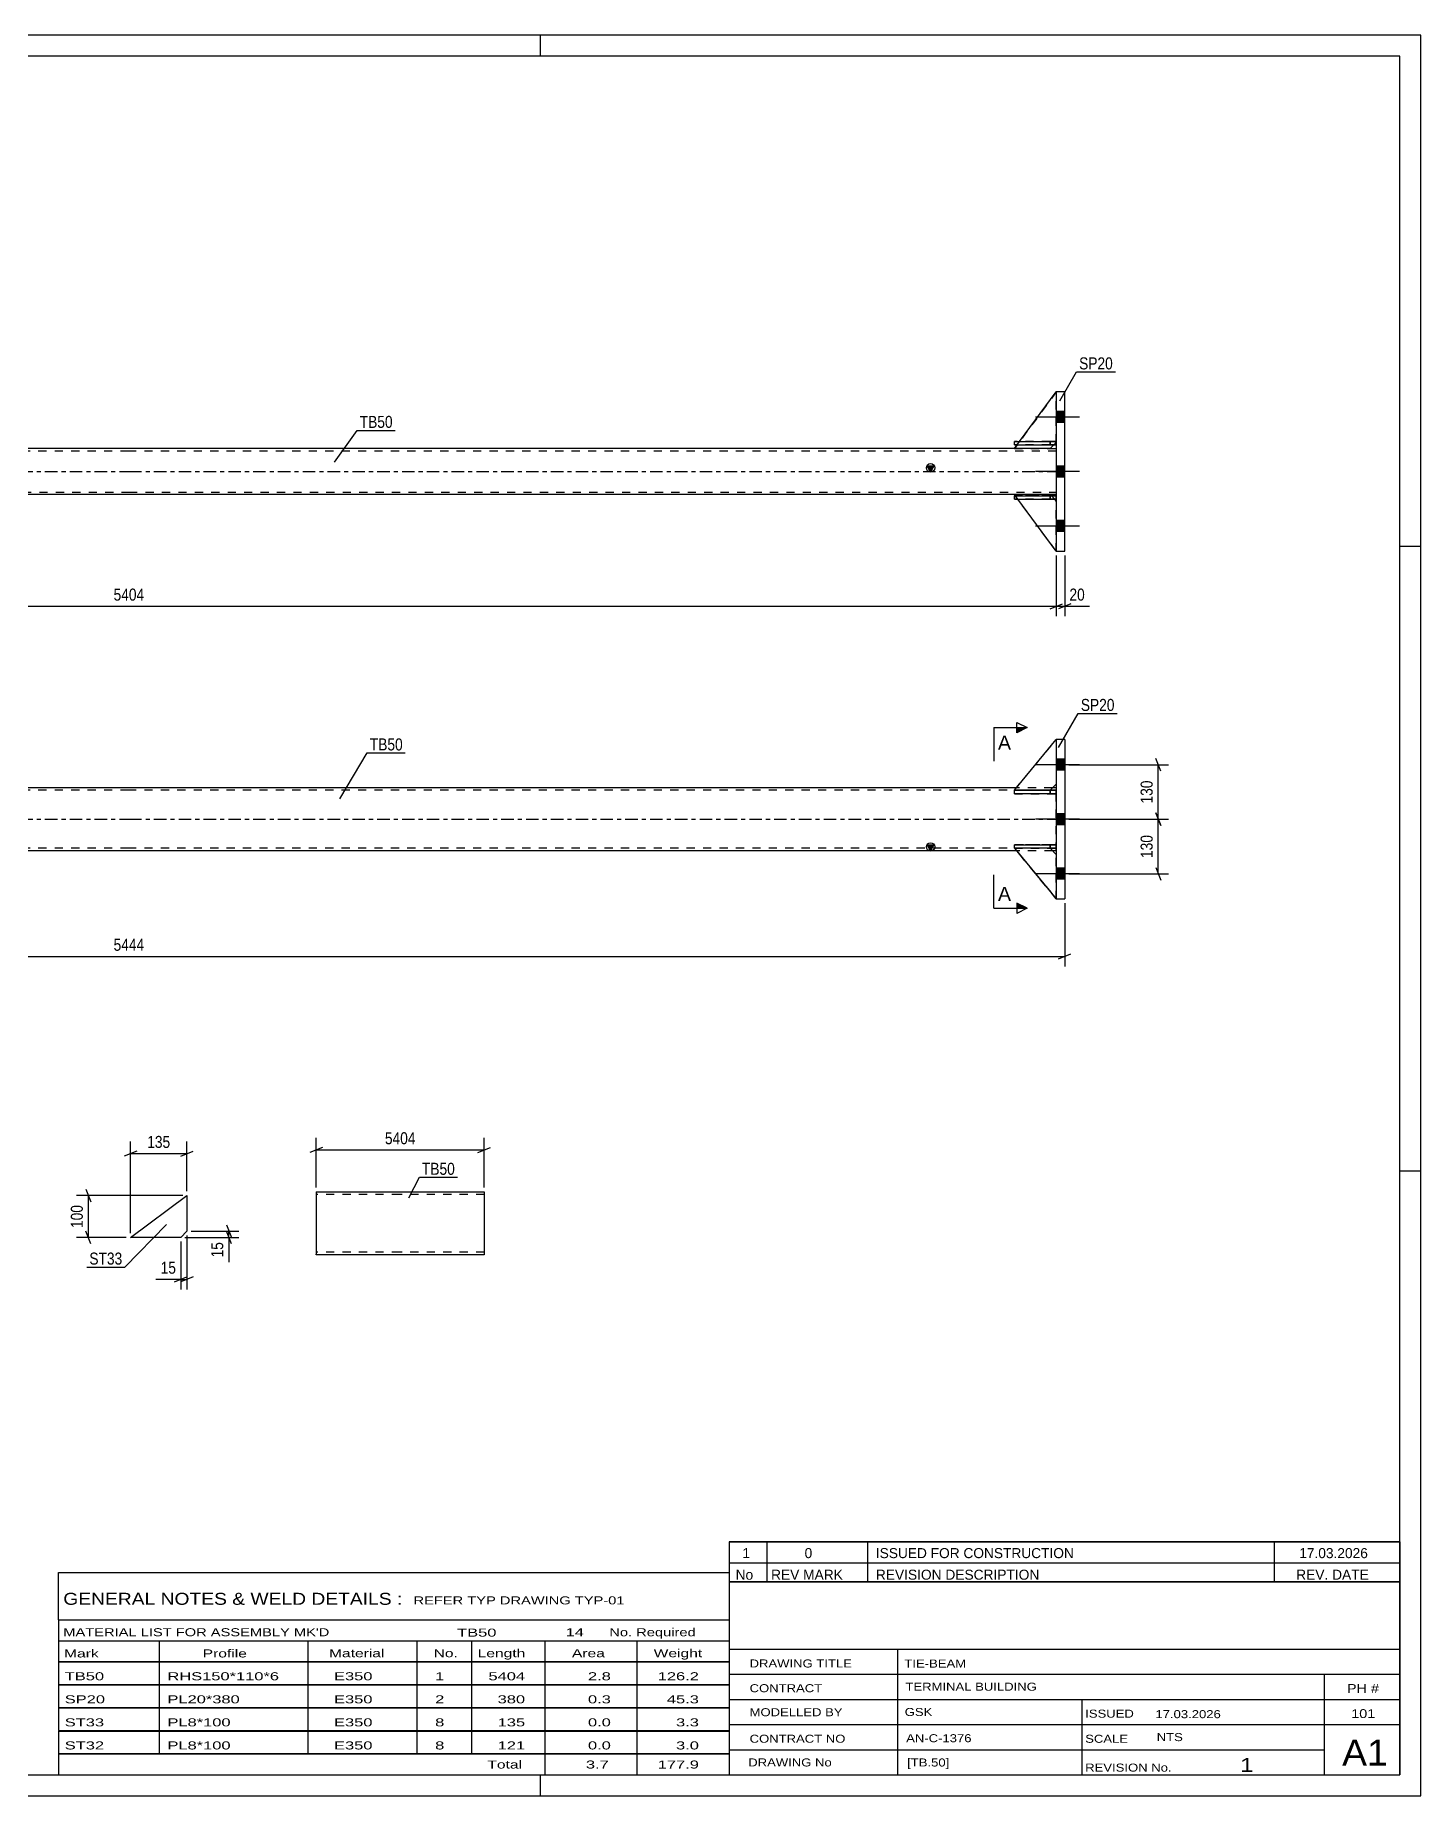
# Model space of a CAD drawing. Header units: millimetres. Extents: x 0 to 594, y 0 to 420.
# Drawn here: x 263.5 to 594, y 0 to 420 of the extents above; entities that cross this region are included whole.
import ezdxf

# ---------------------------------------------------------------- set-up
doc = ezdxf.new("R2010")
doc.units = ezdxf.units.MM
doc.linetypes.add('DXK_LINE_DOT2', pattern=[3.9198, 1.9599, -1.9599])
doc.linetypes.add('DXK_LINE_DOT3', pattern=[5.9187, 2.979, -0.9799, 0.9799, -0.9799])
doc.styles.add('Arial', font='ARIAL.TTF', dxfattribs={"height": 0.2})
doc.styles.add('Arial Narrow', font='ARIALN.TTF', dxfattribs={"height": 0.2})

# ---------------------------------------------------------------- blocks, each defined once
blk = doc.blocks.new('Unknown-580568746-1163')
at = {"color": 5, "linetype": 'Continuous'}
for p, q in [((594, 420), (0, 420)), ((384, 415), (384, 420)), ((594, 0), (594, 420)), ((589, 415), (5, 415)), ((589, 5), (589, 415)), ((594, 298), (589, 298)), ((594, 149), (589, 149)), ((5, 5), (589, 5)), ((384, 0), (384, 5)), ((0, 0), (594, 0))]:
    blk.add_line(p, q, dxfattribs=at)
blk = doc.blocks.new('Bolt-580568746-1842 - 1836')
at = {"linetype": 'Continuous'}
for points in [[(507.05, 247.26), (507.05, 244.66), (509.05, 244.66), (509.05, 247.26)], [(507.05, 247.26), (507.05, 244.66), (509.05, 244.66), (509.05, 247.26)], [(507.05, 247.26), (507.05, 244.66), (509.05, 244.66), (509.05, 247.26)], [(507.05, 234.26), (507.05, 231.66), (509.05, 231.66), (509.05, 234.26)], [(507.05, 234.26), (507.05, 231.66), (509.05, 231.66), (509.05, 234.26)], [(507.05, 221.26), (507.05, 218.66), (509.05, 218.66), (509.05, 221.26)], [(507.05, 221.26), (507.05, 218.66), (509.05, 218.66), (509.05, 221.26)], [(507.05, 221.26), (507.05, 218.66), (509.05, 218.66), (509.05, 221.26)]]:
    blk.add_hatch(color=1, dxfattribs=at).paths.add_polyline_path(points)
at = {"color": 1, "linetype": 'Continuous'}
for p, q in [((512.55, 245.96), (502.05, 245.96)), ((512.55, 245.96), (502.05, 245.96)), ((512.55, 245.96), (502.05, 245.96)), ((509.05, 247.26), (507.05, 247.26)), ((509.05, 247.26), (507.05, 247.26)), ((509.05, 247.26), (507.05, 247.26)), ((509.05, 244.66), (507.05, 244.66)), ((509.05, 244.66), (507.05, 244.66)), ((509.05, 244.66), (507.05, 244.66)), ((512.55, 232.96), (502.05, 232.96)), ((512.55, 232.96), (502.05, 232.96)), ((509.05, 234.26), (507.05, 234.26)), ((509.05, 234.26), (507.05, 234.26)), ((509.05, 231.66), (507.05, 231.66)), ((509.05, 231.66), (507.05, 231.66)), ((512.55, 219.96), (502.05, 219.96)), ((512.55, 219.96), (502.05, 219.96)), ((512.55, 219.96), (502.05, 219.96)), ((509.05, 221.26), (507.05, 221.26)), ((509.05, 221.26), (507.05, 221.26)), ((509.05, 221.26), (507.05, 221.26)), ((509.05, 218.66), (507.05, 218.66)), ((509.05, 218.66), (507.05, 218.66)), ((509.05, 218.66), (507.05, 218.66))]:
    blk.add_line(p, q, dxfattribs=at)
blk = doc.blocks.new('Part-580568746-1840 - 1836')
at = {"color": 7, "linetype": 'DXK_LINE_DOT2'}
for p, q in [((497.05, 239.87), (507.05, 251.96)), ((497.05, 239.87), (507.05, 251.96)), ((507.05, 251.96), (507.05, 241.37)), ((497.05, 239.87), (497.05, 239.87)), ((505.55, 239.87), (497.05, 239.87)), ((505.55, 239.87), (497.05, 239.87)), ((507.05, 241.37), (505.55, 239.87)), ((505.55, 239.87), (507.05, 241.37)), ((505.55, 239.87), (505.55, 239.87))]:
    blk.add_line(p, q, dxfattribs=at)
blk = doc.blocks.new('Part-580568746-1845 - 1836')
at = {"color": 2, "linetype": 'Continuous'}
for p, q in [((497.05, 226.06), (497.05, 226.86)), ((497.05, 226.86), (507.05, 226.86)), ((507.05, 226.06), (507.05, 226.86)), ((507.05, 226.86), (507.05, 226.86)), ((497.05, 226.06), (497.06, 226.06)), ((507.05, 226.06), (497.88, 226.06)), ((507.05, 226.06), (507.05, 226.06))]:
    blk.add_line(p, q, dxfattribs=at)
at = {"color": 7, "linetype": 'DXK_LINE_DOT2'}
for p, q in [((505.55, 226.86), (497.05, 226.86)), ((505.55, 226.06), (505.55, 226.86)), ((505.55, 226.86), (507.05, 226.86)), ((507.05, 226.06), (507.05, 226.86)), ((497.05, 226.06), (505.55, 226.06)), ((497.88, 226.06), (497.06, 226.06)), ((505.55, 226.06), (507.05, 226.06))]:
    blk.add_line(p, q, dxfattribs=at)
blk = doc.blocks.new('Part-580568746-1854 - 1836')
at = {"color": 7, "linetype": 'DXK_LINE_DOT2'}
for p, q in [((507.05, 239.86), (497.05, 239.86)), ((497.05, 239.86), (507.05, 239.86)), ((497.05, 239.06), (497.05, 239.86)), ((505.55, 239.86), (505.55, 239.06)), ((507.05, 239.06), (507.05, 239.86)), ((505.55, 239.06), (497.05, 239.06)), ((497.05, 239.06), (507.05, 239.06)), ((505.55, 239.06), (507.05, 239.06))]:
    blk.add_line(p, q, dxfattribs=at)
blk = doc.blocks.new('Part-580568746-1859 - 1836')
at = {"color": 2, "linetype": 'Continuous'}
for p, q in [((509.05, 251.96), (507.05, 251.96)), ((507.05, 251.96), (507.05, 213.96)), ((509.05, 251.96), (509.05, 213.96)), ((507.05, 213.96), (509.05, 213.96))]:
    blk.add_line(p, q, dxfattribs=at)
blk = doc.blocks.new('Part-580568746-1862 - 1836')
at = {"color": 2, "linetype": 'Continuous'}
for p, q in [((497.05, 226.07), (497.05, 226.07)), ((497.88, 226.07), (497.05, 226.07)), ((497.05, 226.07), (507.05, 213.96)), ((507.05, 224.57), (505.56, 226.06)), ((507.05, 213.96), (507.05, 213.96)), ((507.05, 213.96), (507.05, 213.96))]:
    blk.add_line(p, q, dxfattribs=at)
at = {"color": 7, "linetype": 'DXK_LINE_DOT2'}
for p, q in [((505.55, 226.07), (497.05, 226.07)), ((507.05, 213.96), (497.05, 226.07)), ((505.55, 226.07), (497.88, 226.07)), ((505.56, 226.06), (505.55, 226.07)), ((505.55, 226.07), (505.55, 226.07)), ((507.05, 224.57), (505.55, 226.07)), ((507.05, 213.96), (507.05, 224.57))]:
    blk.add_line(p, q, dxfattribs=at)
blk = doc.blocks.new('Part-580568746-1865 - 1836')
at = {"color": 7, "linetype": 'DXK_LINE_DOT2'}
for p, q in [((497.05, 226.07), (497.05, 226.07)), ((505.55, 226.07), (497.05, 226.07)), ((497.05, 226.07), (507.05, 213.96)), ((505.55, 226.07), (497.05, 226.07)), ((507.05, 213.96), (497.05, 226.07)), ((507.05, 224.57), (505.55, 226.07)), ((505.55, 226.07), (505.55, 226.07)), ((507.05, 224.57), (505.55, 226.07)), ((507.05, 213.96), (507.05, 224.57))]:
    blk.add_line(p, q, dxfattribs=at)
blk = doc.blocks.new('Part-580568746-1868 - 1836')
at = {"color": 7, "linetype": 'DXK_LINE_DOT2'}
for p, q in [((507.05, 226.86), (497.05, 226.86)), ((497.05, 226.86), (507.05, 226.86)), ((497.05, 226.06), (497.05, 226.86)), ((505.55, 226.86), (505.55, 226.06)), ((507.05, 226.06), (507.05, 226.86)), ((505.55, 226.06), (497.05, 226.06)), ((497.05, 226.06), (507.05, 226.06)), ((505.55, 226.06), (507.05, 226.06))]:
    blk.add_line(p, q, dxfattribs=at)
blk = doc.blocks.new('Part-580568746-1891 - 1836')
at = {"linetype": 'Continuous'}
blk.add_hatch(color=2, dxfattribs=at).paths.add_polyline_path([(477.05, 225.46), (476.25, 226.86), (477.85, 226.86)])
at = {"color": 2, "linetype": 'Continuous'}
for p, q in [((65.46, 240.46), (64.55, 240.46)), ((285.75, 240.46), (74.06, 240.46)), ((497.54, 240.46), (285.85, 240.46)), ((507.05, 240.46), (506.14, 240.46)), ((477.05, 225.46), (476.25, 226.86)), ((476.25, 226.86), (477.85, 226.86)), ((477.85, 226.86), (477.05, 225.46)), ((65.44, 225.46), (64.55, 225.46)), ((285.75, 225.46), (74.05, 225.46)), ((497.55, 225.46), (285.85, 225.46)), ((507.05, 225.46), (506.16, 225.46))]:
    blk.add_line(p, q, dxfattribs=at)
at = {"color": 7, "linetype": 'DXK_LINE_DOT2'}
for p, q in [((64.55, 225.46), (64.55, 240.46)), ((285.75, 239.86), (64.55, 239.86)), ((74.06, 240.46), (65.46, 240.46)), ((507.05, 239.86), (285.85, 239.86)), ((506.14, 240.46), (497.54, 240.46)), ((507.05, 225.46), (507.05, 240.46)), ((285.75, 226.06), (64.55, 226.06)), ((74.05, 225.46), (65.44, 225.46)), ((507.05, 226.06), (285.85, 226.06)), ((506.16, 225.46), (497.55, 225.46))]:
    blk.add_line(p, q, dxfattribs=at)
at = {"color": 7, "linetype": 'DXK_LINE_DOT3'}
for p, q in [((64.55, 232.96), (285.75, 232.96)), ((285.85, 232.96), (507.05, 232.96))]:
    blk.add_line(p, q, dxfattribs=at)
at = {"color": 2, "linetype": 'Continuous'}
blk.add_circle((477.05, 226.36), 1, dxfattribs=at)
blk = doc.blocks.new('Part-580568746-1898 - 1836')
at = {"color": 2, "linetype": 'Continuous'}
for p, q in [((497.05, 239.87), (507.05, 251.96)), ((497.05, 239.87), (497.05, 239.87)), ((505.55, 239.87), (497.05, 239.87)), ((505.55, 239.87), (507.05, 241.37)), ((505.55, 239.87), (505.55, 239.87))]:
    blk.add_line(p, q, dxfattribs=at)
at = {"color": 7, "linetype": 'DXK_LINE_DOT2'}
for p, q in [((497.05, 239.87), (507.05, 251.96)), ((507.05, 251.96), (507.05, 241.37)), ((505.55, 239.87), (497.05, 239.87)), ((507.05, 241.37), (505.55, 239.87))]:
    blk.add_line(p, q, dxfattribs=at)
blk = doc.blocks.new('Part-580568746-1901 - 1836')
at = {"color": 2, "linetype": 'Continuous'}
for p, q in [((497.05, 239.06), (497.05, 239.86)), ((497.05, 239.86), (507.05, 239.86)), ((507.05, 239.06), (507.05, 239.86)), ((507.05, 239.86), (507.05, 239.86)), ((507.05, 239.06), (497.05, 239.06)), ((507.05, 239.06), (507.05, 239.06))]:
    blk.add_line(p, q, dxfattribs=at)
at = {"color": 7, "linetype": 'DXK_LINE_DOT2'}
for p, q in [((505.55, 239.86), (497.05, 239.86)), ((505.55, 239.06), (505.55, 239.86)), ((505.55, 239.86), (507.05, 239.86)), ((507.05, 239.06), (507.05, 239.86)), ((497.05, 239.06), (505.55, 239.06)), ((505.55, 239.06), (507.05, 239.06))]:
    blk.add_line(p, q, dxfattribs=at)
blk = doc.blocks.new('Part-580568746-2322 - 2314')
at = {"color": 2, "linetype": 'Continuous'}
for p, q in [((330.48, 144.08), (330.48, 129.17)), ((330.48, 144.08), (350.48, 144.08)), ((350.58, 144.08), (370.58, 144.08)), ((370.58, 144.08), (370.58, 129.08)), ((330.48, 129.08), (330.48, 129.17)), ((350.48, 129.08), (330.48, 129.08)), ((370.58, 129.08), (350.58, 129.08))]:
    blk.add_line(p, q, dxfattribs=at)
at = {"color": 7, "linetype": 'DXK_LINE_DOT2'}
for p, q in [((350.48, 143.48), (330.48, 143.48)), ((370.58, 143.48), (350.58, 143.48)), ((330.48, 129.68), (330.48, 129.72)), ((350.48, 129.68), (330.48, 129.68)), ((370.58, 129.68), (350.58, 129.68)), ((370.58, 129.68), (370.58, 129.72))]:
    blk.add_line(p, q, dxfattribs=at)
blk = doc.blocks.new('Part-580568746-1772 - 1766')
at = {"color": 2, "linetype": 'Continuous'}
for p, q in [((286.16, 133.2), (299.66, 143.2)), ((299.66, 143.2), (299.66, 134.7)), ((299.66, 134.7), (298.16, 133.2)), ((298.16, 133.2), (286.16, 133.2))]:
    blk.add_line(p, q, dxfattribs=at)
blk = doc.blocks.new('Part-580568746-2025 - 2023')
at = {"color": 2, "linetype": 'Continuous'}
for p, q in [((497.05, 322.29), (497.05, 323.09)), ((497.05, 323.09), (507.05, 323.09)), ((497.05, 322.29), (507.05, 322.29)), ((507.05, 323.09), (507.05, 323.09)), ((507.05, 323.09), (507.05, 322.29))]:
    blk.add_line(p, q, dxfattribs=at)
at = {"color": 7, "linetype": 'DXK_LINE_DOT2'}
for p, q in [((505.55, 323.09), (497.05, 323.09)), ((505.55, 322.29), (497.05, 322.29)), ((507.05, 323.09), (505.55, 323.09)), ((505.55, 323.09), (505.55, 322.29)), ((505.55, 322.29), (507.05, 322.29))]:
    blk.add_line(p, q, dxfattribs=at)
blk = doc.blocks.new('Part-580568746-2026 - 2023')
at = {"color": 7, "linetype": 'DXK_LINE_DOT2'}
for p, q in [((497.05, 309.29), (497.05, 310.09)), ((505.55, 310.09), (497.05, 310.09)), ((497.05, 310.09), (507.05, 310.09)), ((505.55, 309.29), (497.05, 309.29)), ((497.05, 309.29), (507.05, 309.29)), ((505.55, 309.29), (505.55, 310.09)), ((505.55, 310.09), (507.05, 310.09)), ((507.05, 309.29), (505.55, 309.29)), ((507.05, 309.29), (507.05, 310.09)), ((507.05, 309.29), (507.05, 309.29))]:
    blk.add_line(p, q, dxfattribs=at)
blk = doc.blocks.new('Part-580568746-2027 - 2023')
at = {"color": 7, "linetype": 'DXK_LINE_DOT2'}
for p, q in [((497.05, 322.29), (497.05, 323.09)), ((505.55, 323.09), (497.05, 323.09)), ((497.05, 323.09), (507.05, 323.09)), ((505.55, 322.29), (497.05, 322.29)), ((497.05, 322.29), (507.05, 322.29)), ((505.55, 322.29), (505.55, 323.09)), ((505.55, 323.09), (507.05, 323.09)), ((507.05, 322.29), (505.55, 322.29)), ((507.05, 322.29), (507.05, 323.09)), ((507.05, 322.29), (507.05, 322.29))]:
    blk.add_line(p, q, dxfattribs=at)
blk = doc.blocks.new('Part-580568746-2028 - 2023')
at = {"color": 7, "linetype": 'DXK_LINE_DOT2'}
for p, q in [((507.05, 334.9), (497.05, 321.4)), ((507.05, 322.9), (507.05, 334.9)), ((497.05, 321.4), (505.55, 321.4)), ((505.55, 321.4), (507.05, 322.9))]:
    blk.add_line(p, q, dxfattribs=at)
blk = doc.blocks.new('Bolt-580568746-2053 - 2023')
at = {"linetype": 'Continuous'}
for points in [[(507.05, 330.2), (507.05, 327.6), (509.05, 327.6), (509.05, 330.2)], [(507.05, 330.2), (507.05, 327.6), (509.05, 327.6), (509.05, 330.2)], [(507.05, 330.2), (507.05, 327.6), (509.05, 327.6), (509.05, 330.2)], [(507.05, 317.2), (507.05, 314.6), (509.05, 314.6), (509.05, 317.2)], [(507.05, 317.2), (507.05, 314.6), (509.05, 314.6), (509.05, 317.2)], [(507.05, 304.2), (507.05, 301.6), (509.05, 301.6), (509.05, 304.2)], [(507.05, 304.2), (507.05, 301.6), (509.05, 301.6), (509.05, 304.2)], [(507.05, 304.2), (507.05, 301.6), (509.05, 301.6), (509.05, 304.2)]]:
    blk.add_hatch(color=1, dxfattribs=at).paths.add_polyline_path(points)
at = {"color": 1, "linetype": 'Continuous'}
for p, q in [((512.55, 328.9), (502.05, 328.9)), ((512.55, 328.9), (502.05, 328.9)), ((512.55, 328.9), (502.05, 328.9)), ((509.05, 330.2), (507.05, 330.2)), ((509.05, 330.2), (507.05, 330.2)), ((509.05, 330.2), (507.05, 330.2)), ((509.05, 327.6), (507.05, 327.6)), ((509.05, 327.6), (507.05, 327.6)), ((509.05, 327.6), (507.05, 327.6)), ((512.55, 315.9), (502.05, 315.9)), ((512.55, 315.9), (502.05, 315.9)), ((509.05, 317.2), (507.05, 317.2)), ((509.05, 317.2), (507.05, 317.2)), ((509.05, 314.6), (507.05, 314.6)), ((509.05, 314.6), (507.05, 314.6)), ((512.55, 302.9), (502.05, 302.9)), ((512.55, 302.9), (502.05, 302.9)), ((512.55, 302.9), (502.05, 302.9)), ((509.05, 304.2), (507.05, 304.2)), ((509.05, 304.2), (507.05, 304.2)), ((509.05, 304.2), (507.05, 304.2)), ((509.05, 301.6), (507.05, 301.6)), ((509.05, 301.6), (507.05, 301.6)), ((509.05, 301.6), (507.05, 301.6))]:
    blk.add_line(p, q, dxfattribs=at)
blk = doc.blocks.new('Part-580568746-2039 - 2023')
at = {"linetype": 'Continuous'}
blk.add_hatch(color=2, dxfattribs=at).paths.add_polyline_path([(477.05, 315.9), (476.25, 317.3), (477.85, 317.3)])
at = {"color": 2, "linetype": 'Continuous'}
for p, q in [((66.05, 321.4), (64.55, 321.4)), ((285.75, 321.4), (74.55, 321.4)), ((497.05, 321.4), (285.85, 321.4)), ((505.55, 321.4), (507.05, 321.4)), ((477.05, 315.9), (476.25, 317.3)), ((476.25, 317.3), (477.85, 317.3)), ((477.85, 317.3), (477.05, 315.9)), ((66.05, 310.4), (64.55, 310.4)), ((285.75, 310.4), (74.55, 310.4)), ((497.05, 310.4), (285.85, 310.4)), ((507.05, 310.4), (505.55, 310.4))]:
    blk.add_line(p, q, dxfattribs=at)
at = {"color": 7, "linetype": 'DXK_LINE_DOT2'}
for p, q in [((64.55, 310.4), (64.55, 321.4)), ((285.75, 320.8), (64.55, 320.8)), ((74.55, 321.4), (66.05, 321.4)), ((507.05, 320.8), (285.85, 320.8)), ((505.55, 321.4), (497.05, 321.4)), ((507.05, 321.4), (507.05, 310.4)), ((64.55, 311), (285.75, 311)), ((285.85, 311), (507.05, 311)), ((74.55, 310.4), (66.05, 310.4)), ((505.55, 310.4), (497.05, 310.4))]:
    blk.add_line(p, q, dxfattribs=at)
at = {"color": 7, "linetype": 'DXK_LINE_DOT3'}
for p, q in [((64.55, 315.9), (285.75, 315.9)), ((285.85, 315.9), (507.05, 315.9))]:
    blk.add_line(p, q, dxfattribs=at)
at = {"color": 2, "linetype": 'Continuous'}
blk.add_circle((477.05, 316.8), 1, dxfattribs=at)
blk = doc.blocks.new('Part-580568746-2044 - 2023')
at = {"color": 2, "linetype": 'Continuous'}
for p, q in [((509.05, 334.9), (507.05, 334.9)), ((507.05, 334.9), (507.05, 296.9)), ((509.05, 296.9), (509.05, 334.9)), ((507.05, 296.9), (509.05, 296.9))]:
    blk.add_line(p, q, dxfattribs=at)
blk = doc.blocks.new('Part-580568746-2045 - 2023')
at = {"color": 2, "linetype": 'Continuous'}
for p, q in [((498.3, 323.09), (507.05, 334.9)), ((497.05, 321.4), (497.71, 322.29)), ((505.55, 321.4), (497.05, 321.4)), ((506.43, 322.29), (505.55, 321.4))]:
    blk.add_line(p, q, dxfattribs=at)
at = {"color": 7, "linetype": 'DXK_LINE_DOT2'}
for p, q in [((507.05, 334.9), (507.05, 322.9)), ((497.71, 322.29), (498.3, 323.09)), ((497.71, 322.29), (498.3, 323.09)), ((507.05, 322.9), (506.43, 322.29))]:
    blk.add_line(p, q, dxfattribs=at)
blk = doc.blocks.new('Part-580568746-2052 - 2023')
at = {"color": 7, "linetype": 'DXK_LINE_DOT2'}
for p, q in [((507.05, 296.9), (497.05, 310.4)), ((497.05, 310.4), (505.55, 310.4)), ((505.55, 310.4), (497.05, 310.4)), ((505.55, 310.4), (507.05, 308.9)), ((505.55, 310.4), (505.55, 310.4)), ((505.55, 310.4), (507.05, 308.9)), ((507.05, 308.9), (507.05, 308.9)), ((507.05, 296.9), (507.05, 308.9))]:
    blk.add_line(p, q, dxfattribs=at)
blk = doc.blocks.new('Part-580568746-2061 - 2023')
at = {"color": 2, "linetype": 'Continuous'}
for p, q in [((497.05, 309.29), (497.05, 310.09)), ((497.05, 310.09), (507.05, 310.09)), ((497.05, 309.29), (507.05, 309.29)), ((507.05, 310.09), (507.05, 310.09)), ((507.05, 309.29), (507.05, 310.09))]:
    blk.add_line(p, q, dxfattribs=at)
at = {"color": 7, "linetype": 'DXK_LINE_DOT2'}
for p, q in [((505.55, 310.09), (497.05, 310.09)), ((505.55, 309.29), (497.05, 309.29)), ((507.05, 310.09), (505.55, 310.09)), ((505.55, 310.09), (505.55, 309.29)), ((505.55, 309.29), (507.05, 309.29)), ((507.05, 309.29), (507.05, 309.29))]:
    blk.add_line(p, q, dxfattribs=at)
blk = doc.blocks.new('Part-580568746-2062 - 2023')
at = {"color": 2, "linetype": 'Continuous'}
for p, q in [((497.05, 310.4), (497.05, 310.4)), ((505.55, 310.4), (497.05, 310.4)), ((497.29, 310.09), (497.05, 310.4)), ((507.05, 296.9), (497.88, 309.29)), ((505.55, 310.4), (505.55, 310.4)), ((505.87, 310.09), (505.55, 310.4)), ((507.05, 308.9), (506.67, 309.29))]:
    blk.add_line(p, q, dxfattribs=at)
at = {"color": 7, "linetype": 'DXK_LINE_DOT2'}
for p, q in [((497.05, 310.4), (505.55, 310.4)), ((497.88, 309.29), (497.29, 310.09)), ((505.55, 310.4), (507.05, 308.9)), ((506.67, 309.29), (505.87, 310.09)), ((507.05, 308.9), (507.05, 308.9)), ((507.05, 296.9), (507.05, 308.9)), ((507.05, 296.9), (507.05, 296.9))]:
    blk.add_line(p, q, dxfattribs=at)
blk = doc.blocks.new('StraightDimension-580568746-1913 - 1836')
at = {"color": 7, "linetype": 'Continuous'}
for p, q in [((510.05, 245.96), (533.78, 245.96)), ((531.98, 244.46), (530.78, 247.46)), ((531.38, 232.96), (531.38, 245.96)), ((510.05, 232.96), (533.78, 232.96)), ((530.78, 234.46), (531.98, 231.46))]:
    blk.add_line(p, q, dxfattribs=at)
at = {"color": 0}
blk.add_wipeout([(530.63, 242.8), (526.43, 242.8), (526.43, 236.12), (530.63, 236.12)], dxfattribs=at)
at = {"color": 3, "style": 'Arial Narrow'}
blk.add_text('130', height=2.863, rotation=90.0002, dxfattribs=at).set_placement((530.03, 236.72))
blk = doc.blocks.new('StraightDimension-580568746-1926 - 1836')
at = {"color": 7, "linetype": 'Continuous'}
for p, q in [((510.05, 232.96), (533.78, 232.96)), ((531.98, 231.46), (530.78, 234.46)), ((531.38, 219.96), (531.38, 232.96)), ((510.05, 219.96), (533.78, 219.96)), ((530.78, 221.46), (531.98, 218.46))]:
    blk.add_line(p, q, dxfattribs=at)
at = {"color": 0}
blk.add_wipeout([(530.63, 229.8), (526.43, 229.8), (526.43, 223.12), (530.63, 223.12)], dxfattribs=at)
at = {"color": 3, "style": 'Arial Narrow'}
blk.add_text('130', height=2.863, rotation=90.0002, dxfattribs=at).set_placement((530.03, 223.72))
blk = doc.blocks.new('StraightDimension-580568746-1967 - 1836')
at = {"color": 7, "linetype": 'Continuous'}
for p, q in [((62.55, 212.96), (62.55, 197.84)), ((509.05, 212.96), (509.05, 197.84)), ((64.05, 200.84), (61.05, 199.64)), ((62.55, 200.24), (509.05, 200.24)), ((507.55, 199.64), (510.55, 200.84))]:
    blk.add_line(p, q, dxfattribs=at)
at = {"color": 0}
blk.add_wipeout([(290.06, 200.99), (290.06, 205.19), (281.55, 205.19), (281.55, 200.99)], dxfattribs=at)
at = {"color": 3, "style": 'Arial Narrow'}
blk.add_text('5444', height=2.863, dxfattribs=at).set_placement((282.15, 201.59))
blk = doc.blocks.new('StraightDimension-580568746-2325 - 2314')
at = {"color": 7, "linetype": 'Continuous'}
for p, q in [((330.48, 145.08), (330.48, 156.93)), ((370.58, 145.08), (370.58, 156.93)), ((331.98, 154.68), (328.98, 153.48)), ((330.48, 154.08), (370.58, 154.08)), ((369.08, 153.48), (372.08, 154.68))]:
    blk.add_line(p, q, dxfattribs=at)
at = {"color": 0}
blk.add_wipeout([(354.79, 154.83), (354.79, 159.03), (346.28, 159.03), (346.28, 154.83)], dxfattribs=at)
at = {"color": 3, "style": 'Arial Narrow'}
blk.add_text('5404', height=2.863, dxfattribs=at).set_placement((346.88, 155.43))
blk = doc.blocks.new('StraightDimension-580568746-1786 - 1766')
at = {"color": 7, "linetype": 'Continuous'}
for p, q in [((298.66, 143.2), (273.31, 143.2)), ((275.56, 144.7), (276.76, 141.7)), ((276.16, 133.2), (276.16, 143.2)), ((276.76, 131.7), (275.56, 134.7)), ((285.16, 133.2), (273.31, 133.2))]:
    blk.add_line(p, q, dxfattribs=at)
at = {"color": 0}
blk.add_wipeout([(275.41, 141.54), (271.21, 141.54), (271.21, 134.85), (275.41, 134.85)], dxfattribs=at)
at = {"color": 3, "style": 'Arial Narrow'}
blk.add_text('100', height=2.863, rotation=90.0002, dxfattribs=at).set_placement((274.81, 135.45))
blk = doc.blocks.new('StraightDimension-580568746-1774 - 1766')
at = {"color": 7, "linetype": 'Continuous'}
for p, q in [((300.66, 134.7), (312.06, 134.7)), ((309.06, 136.2), (310.26, 133.2)), ((310.26, 131.7), (309.06, 134.7)), ((309.66, 133.2), (309.66, 134.7)), ((299.16, 133.2), (312.06, 133.2))]:
    blk.add_line(p, q, dxfattribs=at)
at = {"color": 0}
blk.add_wipeout([(308.91, 132.67), (304.71, 132.67), (304.71, 127.82), (308.91, 127.82)], dxfattribs=at)
at = {"color": 7, "linetype": 'Continuous'}
blk.add_line((309.66, 133.2), (309.66, 127.29), dxfattribs=at)
blk.add_line((309.66, 133.2), (309.66, 127.29), dxfattribs=at)
at = {"color": 3, "style": 'Arial Narrow'}
blk.add_text('15', height=2.863, rotation=90.0002, dxfattribs=at).set_placement((308.31, 128.42))
blk = doc.blocks.new('StraightDimension-580568746-1798 - 1766')
at = {"color": 7, "linetype": 'Continuous'}
for p, q in [((298.16, 132.2), (298.16, 120.8)), ((299.66, 133.7), (299.66, 120.8)), ((296.66, 122.6), (299.66, 123.8)), ((301.16, 123.8), (298.16, 122.6)), ((298.16, 123.2), (299.66, 123.2))]:
    blk.add_line(p, q, dxfattribs=at)
at = {"color": 0}
blk.add_wipeout([(297.64, 123.95), (297.64, 128.15), (292.78, 128.15), (292.78, 123.95)], dxfattribs=at)
at = {"color": 7, "linetype": 'Continuous'}
blk.add_line((298.16, 123.2), (292.25, 123.2), dxfattribs=at)
blk.add_line((298.16, 123.2), (292.25, 123.2), dxfattribs=at)
at = {"color": 3, "style": 'Arial Narrow'}
blk.add_text('15', height=2.863, dxfattribs=at).set_placement((293.38, 124.55))
blk = doc.blocks.new('StraightDimension-580568746-1812 - 1766')
at = {"color": 7, "linetype": 'Continuous'}
for p, q in [((286.16, 134.2), (286.16, 156.05)), ((299.66, 144.2), (299.66, 156.05)), ((287.66, 153.8), (284.66, 152.6)), ((286.16, 153.2), (299.66, 153.2)), ((298.16, 152.6), (301.16, 153.8))]:
    blk.add_line(p, q, dxfattribs=at)
at = {"color": 0}
blk.add_wipeout([(296.25, 153.95), (296.25, 158.15), (289.57, 158.15), (289.57, 153.95)], dxfattribs=at)
at = {"color": 3, "style": 'Arial Narrow'}
blk.add_text('135', height=2.863, dxfattribs=at).set_placement((290.17, 154.55))
blk = doc.blocks.new('StraightDimension-580568746-2115 - 2023')
at = {"color": 7, "linetype": 'Continuous'}
for p, q in [((507.05, 295.9), (507.05, 281.37)), ((509.05, 295.9), (509.05, 281.37)), ((505.55, 283.17), (508.55, 284.37)), ((507.05, 283.77), (509.05, 283.77)), ((510.55, 284.37), (507.55, 283.17))]:
    blk.add_line(p, q, dxfattribs=at)
at = {"color": 0}
blk.add_wipeout([(514.43, 284.52), (514.43, 288.72), (509.58, 288.72), (509.58, 284.52)], dxfattribs=at)
at = {"color": 7, "linetype": 'Continuous'}
blk.add_line((509.05, 283.77), (514.96, 283.77), dxfattribs=at)
blk.add_line((509.05, 283.77), (514.96, 283.77), dxfattribs=at)
at = {"color": 3, "style": 'Arial Narrow'}
blk.add_text('20', height=2.863, dxfattribs=at).set_placement((510.18, 285.12))
blk = doc.blocks.new('StraightDimension-580568746-2093 - 2023')
at = {"color": 7, "linetype": 'Continuous'}
for p, q in [((64.55, 295.9), (64.55, 281.37)), ((507.05, 295.9), (507.05, 281.37)), ((66.05, 284.37), (63.05, 283.17)), ((64.55, 283.77), (507.05, 283.77)), ((505.55, 283.17), (508.55, 284.37))]:
    blk.add_line(p, q, dxfattribs=at)
at = {"color": 0}
blk.add_wipeout([(290.06, 284.52), (290.06, 288.72), (281.55, 288.72), (281.55, 284.52)], dxfattribs=at)
at = {"color": 3, "style": 'Arial Narrow'}
blk.add_text('5404', height=2.863, dxfattribs=at).set_placement((282.15, 285.12))
blk = doc.blocks.new('Unknown-580568746-3332')
at = {"color": 7, "linetype": 'Continuous'}
for p, q in [((429, 60.55), (589, 60.55)), ((589, 60.55), (429, 60.55)), ((429, 60.55), (429, 55.55)), ((438, 60.55), (438, 55.55)), ((462, 60.55), (462, 55.55)), ((559, 60.55), (559, 55.55)), ((589, 60.55), (589, 55.55)), ((429, 55.55), (589, 55.55)), ((429, 55.55), (429, 51.05)), ((429, 55.55), (589, 55.55)), ((438, 55.55), (438, 51.05)), ((462, 55.55), (462, 51.05)), ((559, 55.55), (559, 51.05)), ((589, 55.55), (589, 51.05)), ((589, 51.05), (429, 51.05))]:
    blk.add_line(p, q, dxfattribs=at)
at = {"color": 7, "linetype": 'Continuous', "style": 'Arial Narrow'}
for s, height, width, p in [('1', 2.39, 1.196471, (432.16, 56.7)), ('0', 2.39, 1.196471, (447, 56.7)), ('ISSUED FOR CONSTRUCTION', 2.3861, 1.196471, (464, 56.7)), ('17.03.2026', 2.386, 1.196471, (565, 56.7)), ('No', 2.386, 1.2, (430.54, 51.55)), ('REV MARK', 2.386, 1.2, (439, 51.55)), ('REVISION DESCRIPTION', 2.3861, 1.2, (464, 51.55)), ('REV. DATE', 2.386, 1.2, (564.28, 51.55))]:
    blk.add_text(s, height=height, dxfattribs=dict(at, width=width)).set_placement(p)
blk = doc.blocks.new('Unknown-580568746-3331')
at = {"color": 7, "linetype": 'Continuous'}
for p, q in [((429, 51.05), (429, 5)), ((429, 51.05), (589, 51.05)), ((589, 51), (589, 5)), ((429, 35), (589, 35)), ((469.14, 35), (469.14, 5)), ((429, 29), (589, 29)), ((571, 5.05), (571, 29.05)), ((429, 23), (589, 23)), ((513.14, 23), (513.14, 5)), ((429, 17), (589, 17)), ((429, 11), (571, 11)), ((429, 5), (589, 5))]:
    blk.add_line(p, q, dxfattribs=at)
at = {"color": 7, "style": 'Arial Narrow'}
for s, height, width, p in [('DRAWING TITLE', 1.9089, 1.425378, (433.88, 30.61)), ('TIE-BEAM', 1.909, 1.425378, (470.81, 30.59)), ('CONTRACT', 1.909, 1.425378, (433.88, 24.71)), ('TERMINAL BUILDING', 1.9089, 1.425378, (471.06, 25.07)), ('MODELLED BY', 1.9089, 1.425378, (433.88, 18.98)), ('GSK', 1.909, 1.425378, (470.88, 19.04)), ('ISSUED', 1.909, 1.425378, (513.94, 18.64)), ('17.03.2026', 1.909, 1.425378, (530.69, 18.52)), ('CONTRACT NO', 1.9089, 1.425378, (433.88, 12.66)), ('AN-C-1376', 1.909, 1.425378, (471.23, 12.78)), ('SCALE', 1.909, 1.425378, (513.94, 12.65)), ('A1', 6.204, 1.25, (575.24, 7.2)), ('DRAWING No', 1.909, 1.425378, (433.56, 7)), ('[TB.50]', 1.909, 1.425378, (471.46, 6.99)), ('1', 3.34, 1.5, (550.91, 5.68)), ('REVISION No.', 1.9089, 1.425378, (513.94, 5.77))]:
    blk.add_text(s, height=height, dxfattribs=dict(at, width=width)).set_placement(p)
at = {"color": 7, "linetype": 'Continuous', "style": 'Arial Narrow'}
for s, height, width, p in [('PH #', 2.1, 1.42538, (576.4, 24.55)), ('101', 2.1, 1.42538, (577.41, 18.55)), ('NTS', 1.909, 1.425378, (531, 13.05))]:
    blk.add_text(s, height=height, dxfattribs=dict(at, width=width)).set_placement(p)
blk = doc.blocks.new('Unknown-580568746-3333')
at = {"color": 7, "linetype": 'Continuous'}
for p, q in [((269, 53.25), (429, 53.25)), ((269, 42), (269, 53.25)), ((429, 53.25), (429, 42)), ((269, 42), (429, 42)), ((269, 42), (269, 37)), ((429, 42), (429, 37)), ((269, 37), (429, 37)), ((269, 37), (269, 32)), ((293, 37), (293, 32)), ((328.5, 37), (328.5, 32)), ((354.5, 37), (354.5, 32)), ((367.5, 37), (367.5, 32)), ((385, 37), (385, 32)), ((407, 37), (407, 32)), ((429, 37), (429, 32)), ((269, 32), (429, 32)), ((269, 31.95), (269, 26.55)), ((269, 31.95), (429, 31.95)), ((293, 32), (293, 26.5)), ((328.5, 32), (328.5, 26.5)), ((354.5, 32), (354.5, 26.5)), ((367.5, 32), (367.5, 26.5)), ((385, 32), (385, 26.5)), ((407, 32), (407, 26.5)), ((429, 31.95), (429, 26.55)), ((269, 26.55), (429, 26.55)), ((269, 26.45), (269, 21.05)), ((269, 26.45), (429, 26.45)), ((293, 26.5), (293, 21)), ((328.5, 26.5), (328.5, 21)), ((354.5, 26.5), (354.5, 21)), ((367.5, 26.5), (367.5, 21)), ((385, 26.5), (385, 21)), ((407, 26.5), (407, 21)), ((429, 26.45), (429, 21.05)), ((269, 21.05), (429, 21.05)), ((293, 21), (293, 15.5)), ((328.5, 21), (328.5, 15.5)), ((354.5, 21), (354.5, 15.5)), ((367.5, 21), (367.5, 15.5)), ((385, 21), (385, 15.5)), ((407, 21), (407, 15.5)), ((269, 20.95), (269, 15.55)), ((269, 20.95), (429, 20.95)), ((429, 20.95), (429, 15.55)), ((269, 15.55), (429, 15.55)), ((269, 15.45), (269, 10.05)), ((269, 15.45), (429, 15.45)), ((293, 15.5), (293, 10)), ((328.5, 15.5), (328.5, 10)), ((354.5, 15.5), (354.5, 10)), ((367.5, 15.5), (367.5, 10)), ((385, 15.5), (385, 10)), ((407, 15.5), (407, 10)), ((429, 15.45), (429, 10.05)), ((269, 10.05), (429, 10.05)), ((269, 10), (429, 10)), ((269, 10), (269, 5)), ((385, 10), (385, 5)), ((407, 10), (407, 5)), ((429, 10), (429, 5)), ((269, 5), (429, 5))]:
    blk.add_line(p, q, dxfattribs=at)
at = {"color": 7, "style": 'Arial Narrow'}
for s, height, width, p in [('GENERAL NOTES & WELD DETAILS :', 2.8633, 1.4, (270.15, 45.56)), ('REFER TYP DRAWING TYP-01', 1.9089, 1.6, (353.7, 45.66)), ("MATERIAL LIST FOR ASSEMBLY MK'D", 1.9089, 1.6, (270.15, 38.06)), ('TB50', 1.909, 1.794707, (364.1, 37.97)), ('14', 1.909, 1.794707, (389.99, 38.06)), ('No. Required', 1.9089, 1.6, (400.41, 38.06)), ('Mark', 1.909, 1.7, (270.34, 33)), ('Profile', 1.909, 1.7, (303.41, 33)), ('Material', 1.909, 1.7, (333.54, 33.06)), ('No.', 1.909, 1.7, (358.5, 33.06)), ('Length', 1.909, 1.7, (369, 33.06)), ('Area', 1.909, 1.7, (391.5, 33.06)), ('Weight', 1.909, 1.7, (411, 33.06))]:
    blk.add_text(s, height=height, dxfattribs=dict(at, width=width)).set_placement(p)
at = {"color": 7, "linetype": 'Continuous', "style": 'Arial Narrow'}
for s, height, width, p in [('TB50', 1.909, 1.794707, (270.5, 27.56)), ('RHS150*110*6', 1.9089, 1.794707, (295, 27.56)), ('E350', 1.909, 1.794707, (334.74, 27.56)), ('1', 1.91, 1.794707, (358.86, 27.56)), ('5404', 1.909, 1.794707, (371.58, 27.56)), ('2.8', 1.909, 1.794707, (395.32, 27.56)), ('126.2', 1.909, 1.794707, (411.96, 27.56)), ('SP20', 1.909, 1.794707, (270.5, 22.06)), ('PL20*380', 1.909, 1.794707, (295, 22.06)), ('E350', 1.909, 1.794707, (334.74, 22.06)), ('2', 1.91, 1.794707, (358.86, 22.06)), ('380', 1.909, 1.794707, (373.77, 22.06)), ('0.3', 1.909, 1.794707, (395.32, 22.06)), ('45.3', 1.909, 1.794707, (414.14, 22.06)), ('ST33', 1.909, 1.794707, (270.5, 16.56)), ('PL8*100', 1.909, 1.794707, (295, 16.56)), ('E350', 1.909, 1.794707, (334.74, 16.56)), ('8', 1.91, 1.794707, (358.86, 16.56)), ('135', 1.909, 1.794707, (373.77, 16.56)), ('0.0', 1.909, 1.794707, (395.32, 16.56)), ('3.3', 1.909, 1.794707, (416.33, 16.56)), ('ST32', 1.909, 1.794707, (270.5, 11.06)), ('PL8*100', 1.909, 1.794707, (295, 11.06)), ('E350', 1.909, 1.794707, (334.74, 11.06)), ('8', 1.91, 1.794707, (358.86, 11.06)), ('121', 1.909, 1.794707, (373.77, 11.06)), ('0.0', 1.909, 1.794707, (395.32, 11.06)), ('3.0', 1.909, 1.794707, (416.33, 11.06)), ('Total', 1.909, 1.7, (371.33, 6.5)), ('3.7', 1.909, 1.794707, (394.83, 6.5)), ('177.9', 1.909, 1.794707, (411.96, 6.5))]:
    blk.add_text(s, height=height, dxfattribs=dict(at, width=width)).set_placement(p)
blk = doc.blocks.new('Mark-580568746-1855 - 1836')
at = {"color": 0}
blk.add_wipeout([(520.94, 258.8), (520.94, 261.8), (512.9, 261.8), (512.9, 258.8)], dxfattribs=at)
blk.add_wipeout([(520.94, 258.8), (520.94, 261.8), (512.9, 261.8), (512.9, 258.8)], dxfattribs=at)
at = {"color": 30, "linetype": 'Continuous'}
for p, q in [((507.6, 250.1), (512.3, 258.2)), ((512.3, 258.2), (521.54, 258.2))]:
    blk.add_line(p, q, dxfattribs=at)
at = {"color": 3, "style": 'Arial Narrow'}
blk.add_text('SP20', height=2.863, dxfattribs=at).set_placement((512.9, 258.8))
blk = doc.blocks.new('Mark-580568746-1887 - 1836')
at = {"color": 0}
blk.add_wipeout([(351.13, 249.38), (351.13, 252.38), (343.28, 252.38), (343.28, 249.38)], dxfattribs=at)
blk.add_wipeout([(351.13, 249.38), (351.13, 252.38), (343.28, 252.38), (343.28, 249.38)], dxfattribs=at)
at = {"color": 30, "linetype": 'Continuous'}
for p, q in [((336.09, 237.87), (342.68, 248.78)), ((342.68, 248.78), (351.73, 248.78))]:
    blk.add_line(p, q, dxfattribs=at)
at = {"color": 3, "style": 'Arial Narrow'}
blk.add_text('TB50', height=2.863, dxfattribs=at).set_placement((343.28, 249.38))
blk = doc.blocks.new('SectionMark-580568746-2000 - 1836')
at = {"color": 0, "linetype": 'Continuous'}
for points in [[(496.24, 249.57), (496.24, 253.07), (493.13, 253.07), (493.13, 249.57)], [(496.24, 213.48), (496.24, 216.98), (493.13, 216.98), (493.13, 213.48)]]:
    blk.add_wipeout(points, dxfattribs=at)
at = {"linetype": 'Continuous'}
for points in [[(497.63, 253.57), (497.63, 254.82), (500.13, 254.82)], [(497.63, 211.73), (497.63, 212.98), (500.13, 211.73)]]:
    blk.add_hatch(color=6, dxfattribs=at).paths.add_polyline_path(points)
at = {"color": 6, "linetype": 'Continuous'}
for p, q in [((492.13, 254.82), (492.13, 246.82)), ((492.13, 254.82), (500.13, 254.82)), ((497.63, 253.57), (497.63, 256.07)), ((497.63, 256.07), (500.13, 254.82)), ((500.13, 254.82), (497.63, 253.57)), ((492.13, 211.73), (492.13, 219.73)), ((492.13, 211.73), (500.13, 211.73)), ((500.13, 211.73), (497.63, 212.98)), ((497.63, 212.98), (497.63, 210.48)), ((500.13, 211.73), (497.63, 210.48))]:
    blk.add_line(p, q, dxfattribs=at)
at = {"color": 3, "linetype": 'Continuous', "style": 'Arial'}
for p in [(493.13, 249.57), (493.13, 213.48)]:
    blk.add_text('A', height=3.34, dxfattribs=at).set_placement(p)
blk = doc.blocks.new('Mark-580568746-2318 - 2314')
at = {"color": 0}
blk.add_wipeout([(363.56, 148.14), (363.56, 151.14), (355.71, 151.14), (355.71, 148.14)], dxfattribs=at)
blk.add_wipeout([(363.56, 148.14), (363.56, 151.14), (355.71, 151.14), (355.71, 148.14)], dxfattribs=at)
at = {"color": 30, "linetype": 'Continuous'}
for p, q in [((352.6, 142.62), (355.11, 147.54)), ((355.11, 147.54), (364.16, 147.54))]:
    blk.add_line(p, q, dxfattribs=at)
at = {"color": 3, "style": 'Arial Narrow'}
blk.add_text('TB50', height=2.863, dxfattribs=at).set_placement((355.71, 148.14))
blk = doc.blocks.new('Mark-580568746-1768 - 1766')
at = {"color": 0}
blk.add_wipeout([(284.22, 126.72), (284.22, 129.72), (276.37, 129.72), (276.37, 126.72)], dxfattribs=at)
blk.add_wipeout([(284.22, 126.72), (284.22, 129.72), (276.37, 129.72), (276.37, 126.72)], dxfattribs=at)
at = {"color": 30, "linetype": 'Continuous'}
for p in [(294.75, 136.32), (275.77, 126.12)]:
    blk.add_line(p, (284.82, 126.12), dxfattribs=at)
at = {"color": 3, "style": 'Arial Narrow'}
blk.add_text('ST33', height=2.863, dxfattribs=at).set_placement((276.37, 126.72))
blk = doc.blocks.new('Mark-580568746-2035 - 2023')
at = {"color": 0}
blk.add_wipeout([(348.73, 326.33), (348.73, 329.33), (340.87, 329.33), (340.87, 326.33)], dxfattribs=at)
blk.add_wipeout([(348.73, 326.33), (348.73, 329.33), (340.87, 329.33), (340.87, 326.33)], dxfattribs=at)
at = {"color": 30, "linetype": 'Continuous'}
for p, q in [((334.83, 318.17), (340.27, 325.73)), ((340.27, 325.73), (349.33, 325.73))]:
    blk.add_line(p, q, dxfattribs=at)
at = {"color": 3, "style": 'Arial Narrow'}
blk.add_text('TB50', height=2.863, dxfattribs=at).set_placement((340.87, 326.33))
blk = doc.blocks.new('Mark-580568746-2040 - 2023')
at = {"color": 0}
blk.add_wipeout([(520.53, 340.28), (520.53, 343.28), (512.49, 343.28), (512.49, 340.28)], dxfattribs=at)
blk.add_wipeout([(520.53, 340.28), (520.53, 343.28), (512.49, 343.28), (512.49, 340.28)], dxfattribs=at)
at = {"color": 30, "linetype": 'Continuous'}
for p, q in [((507.89, 332.75), (511.89, 339.68)), ((511.89, 339.68), (521.13, 339.68))]:
    blk.add_line(p, q, dxfattribs=at)
at = {"color": 3, "style": 'Arial Narrow'}
blk.add_text('SP20', height=2.863, dxfattribs=at).set_placement((512.49, 340.28))

msp = doc.modelspace()

# ---------------------------------------------------------------- block references
for name in ['Unknown-580568746-1163', 'Part-580568746-2028 - 2023', 'Part-580568746-2045 - 2023', 'Part-580568746-2044 - 2023', 'Bolt-580568746-2053 - 2023', 'Part-580568746-2039 - 2023', 'Part-580568746-2025 - 2023', 'Part-580568746-2027 - 2023', 'Part-580568746-2052 - 2023', 'Part-580568746-2062 - 2023', 'Part-580568746-2026 - 2023', 'Part-580568746-2061 - 2023', 'Part-580568746-1840 - 1836', 'Part-580568746-1898 - 1836', 'Part-580568746-1859 - 1836', 'Bolt-580568746-1842 - 1836', 'Part-580568746-1891 - 1836', 'Part-580568746-1854 - 1836', 'Part-580568746-1901 - 1836', 'Part-580568746-1845 - 1836', 'Part-580568746-1868 - 1836', 'Part-580568746-1862 - 1836', 'Part-580568746-1865 - 1836', 'Part-580568746-1772 - 1766', 'Part-580568746-2322 - 2314', 'Unknown-580568746-3332', 'Unknown-580568746-3333', 'Unknown-580568746-3331']:
    msp.add_blockref(name, (0, 0))

# ---------------------------------------------------------------- next in the draw order: block references
for name in ['Mark-580568746-2040 - 2023', 'Mark-580568746-2035 - 2023', 'StraightDimension-580568746-2115 - 2023', 'Mark-580568746-1855 - 1836', 'Mark-580568746-1887 - 1836', 'StraightDimension-580568746-1913 - 1836', 'StraightDimension-580568746-1967 - 1836', 'StraightDimension-580568746-2325 - 2314', 'StraightDimension-580568746-1786 - 1766']:
    msp.add_blockref(name, (0, 0))

# ---------------------------------------------------------------- next in the draw order: block references
for name in ['StraightDimension-580568746-2093 - 2023', 'SectionMark-580568746-2000 - 1836', 'StraightDimension-580568746-1926 - 1836', 'Mark-580568746-2318 - 2314', 'StraightDimension-580568746-1774 - 1766']:
    msp.add_blockref(name, (0, 0))

# ---------------------------------------------------------------- next in the draw order: block references
msp.add_blockref('StraightDimension-580568746-1798 - 1766', (0, 0))

# ---------------------------------------------------------------- next in the draw order: block references
msp.add_blockref('StraightDimension-580568746-1812 - 1766', (0, 0))

# ---------------------------------------------------------------- next in the draw order: block references
msp.add_blockref('Mark-580568746-1768 - 1766', (0, 0))

doc.saveas('drawing.dxf')
